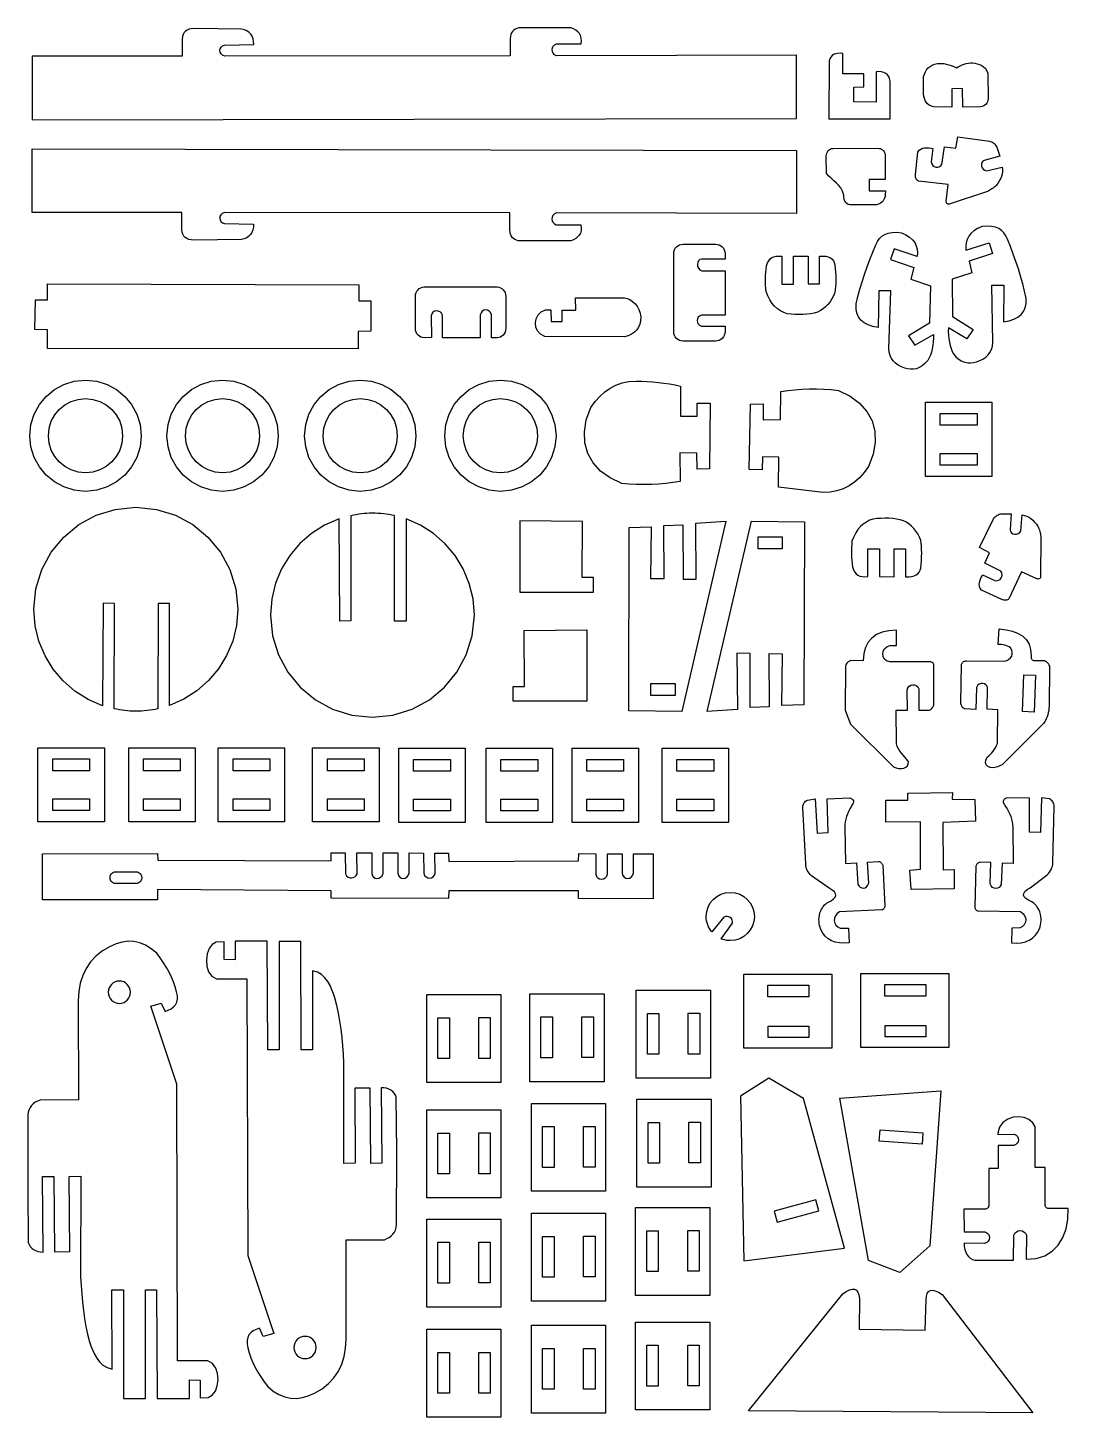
# Model space of a CAD drawing. Extents: x -511 to 437, y -183 to 197.
# Drawn here: x -173.8 to 106.7, y -177.6 to 197 of the extents above; entities that cross this region are included whole.
import ezdxf

# ---------------------------------------------------------------- set-up
doc = ezdxf.new("R2010")
doc.units = 0
doc.header["$MEASUREMENT"] = 0
doc.layers.add('CAMADA_1', color=7, linetype='CONTINUOUS')

msp = doc.modelspace()

# ---------------------------------------------------------------- linework, layer by layer
at = {"layer": 'CAMADA_1', "color": 250}
for points in [[(-172.6, 189.27), (-172.6, 172.17), (33.46, 172.54), (33.46, 189.59), (-31.25, 189.35), (-31.79, 189.66), (-32.17, 190.08), (-32.39, 190.57), (-32.45, 191.09), (-32.37, 191.59), (-32.14, 192.04), (-31.78, 192.38), (-31.29, 192.59), (-24.62, 192.61), (-24.54, 193.44), (-24.6, 194.18), (-24.78, 194.83), (-25.1, 195.4), (-25.52, 195.89), (-26.05, 196.31), (-26.67, 196.66), (-27.38, 196.95), (-41.53, 196.91), (-42.01, 196.79), (-42.45, 196.59), (-42.82, 196.33), (-43.14, 195.99), (-43.4, 195.6), (-43.59, 195.14), (-43.71, 194.62), (-43.76, 194.06), (-43.76, 189.35), (-120.73, 189.3), (-121.31, 189.55), (-121.72, 189.92), (-121.95, 190.37), (-122.02, 190.84), (-121.93, 191.31), (-121.69, 191.74), (-121.29, 192.08), (-120.76, 192.29), (-112.89, 192.41), (-112.95, 193.25), (-113.1, 194.01), (-113.36, 194.67), (-113.72, 195.24), (-114.18, 195.71), (-114.74, 196.09), (-115.4, 196.37), (-116.17, 196.55), (-129.09, 196.73), (-129.74, 196.68), (-130.33, 196.55), (-130.84, 196.33), (-131.28, 196.03), (-131.64, 195.64), (-131.93, 195.15), (-132.13, 194.58), (-132.24, 193.9), (-132.24, 189.29), (-172.6, 189.27)], [(58.66, 182.59), (58.52, 183.26), (58.28, 183.83), (57.93, 184.29), (57.48, 184.65), (56.94, 184.92), (56.32, 185.08), (55.64, 185.15), (54.9, 185.12), (54.9, 176.91), (48.84, 176.95), (48.84, 180.99), (51.61, 181.04), (51.61, 184.51), (45.94, 184.51), (45.88, 190.01), (45.16, 190.07), (44.51, 190.04), (43.94, 189.93), (43.44, 189.73), (43.02, 189.44), (42.68, 189.06), (42.41, 188.59), (42.22, 188.03), (42.17, 172.4), (58.66, 172.4), (58.66, 182.59)], [(71.4, 187.34), (71.97, 187.37), (72.56, 187.36), (73.18, 187.29), (73.82, 187.18), (74.48, 187.01), (75.16, 186.78), (75.85, 186.5), (76.54, 186.16), (77.05, 186.47), (77.57, 186.73), (78.1, 186.97), (78.64, 187.16), (79.2, 187.31), (79.76, 187.41), (80.34, 187.47), (80.92, 187.48), (81.54, 187.41), (82.17, 187.27), (82.77, 187.06), (83.35, 186.77), (83.87, 186.4), (84.34, 185.94), (84.72, 185.38), (85.01, 184.71), (85.1, 177.76), (85.05, 177.34), (84.94, 176.96), (84.76, 176.62), (84.53, 176.33), (84.24, 176.08), (83.9, 175.87), (83.51, 175.72), (83.08, 175.61), (78.24, 175.58), (78.21, 180.57), (75.34, 180.51), (75.31, 175.58), (70.44, 175.61), (69.79, 175.84), (69.24, 176.13), (68.78, 176.49), (68.41, 176.91), (68.13, 177.39), (67.92, 177.91), (67.78, 178.49), (67.71, 179.12), (67.71, 183.8), (67.91, 184.49), (68.18, 185.1), (68.51, 185.64), (68.92, 186.12), (69.42, 186.52), (69.99, 186.86), (70.65, 187.14), (71.4, 187.34)], [(66.1, 163.44), (66.47, 163.92), (66.91, 164.26), (67.43, 164.47), (67.98, 164.57), (68.56, 164.6), (69.13, 164.57), (69.69, 164.51), (70.2, 164.44), (69.77, 160.78), (69.88, 160.28), (70.14, 159.87), (70.51, 159.57), (70.95, 159.39), (71.42, 159.34), (71.88, 159.43), (72.29, 159.67), (72.62, 160.07), (73.34, 164.85), (76.39, 164.51), (76.88, 167.53), (85.42, 166.42), (85.76, 166.31), (86.07, 166.18), (86.35, 166.01), (86.62, 165.82), (86.86, 165.6), (87.08, 165.34), (87.27, 165.05), (87.44, 164.73), (88.23, 162.32), (84.06, 161.21), (83.63, 160.97), (83.36, 160.6), (83.26, 160.16), (83.3, 159.69), (83.48, 159.24), (83.77, 158.84), (84.18, 158.54), (84.68, 158.4), (88.88, 159.39), (88.95, 158.76), (88.95, 158.13), (88.85, 157.5), (88.68, 156.88), (88.42, 156.25), (88.09, 155.62), (87.68, 154.99), (87.2, 154.36), (86.93, 154.12), (86.67, 153.9), (86.41, 153.69), (86.13, 153.5), (85.85, 153.32), (85.56, 153.14), (85.25, 152.98), (84.93, 152.82), (74.63, 149.43), (74.43, 149.43), (74.26, 149.45), (74.11, 149.51), (73.99, 149.6), (73.9, 149.72), (73.83, 149.87), (73.79, 150.04), (73.78, 150.25), (74.29, 154.74), (66.28, 155.64), (66.07, 155.78), (65.89, 155.95), (65.74, 156.15), (65.62, 156.37), (65.53, 156.6), (65.48, 156.85), (65.47, 157.11), (65.48, 157.37), (66.1, 163.44)], [(-172.66, 147.19), (-172.66, 164.29), (33.39, 163.91), (33.39, 146.86), (-31.31, 147.1), (-31.86, 146.79), (-32.23, 146.37), (-32.45, 145.88), (-32.52, 145.37), (-32.43, 144.86), (-32.21, 144.42), (-31.85, 144.07), (-31.36, 143.87), (-24.68, 143.85), (-24.6, 143.01), (-24.66, 142.27), (-24.85, 141.62), (-25.16, 141.06), (-25.58, 140.57), (-26.11, 140.15), (-26.73, 139.8), (-27.44, 139.5), (-41.59, 139.54), (-42.08, 139.67), (-42.51, 139.86), (-42.89, 140.13), (-43.21, 140.46), (-43.46, 140.86), (-43.65, 141.32), (-43.78, 141.83), (-43.82, 142.4), (-43.82, 147.11), (-120.79, 147.16), (-121.38, 146.9), (-121.78, 146.53), (-122.02, 146.09), (-122.09, 145.61), (-122, 145.14), (-121.75, 144.72), (-121.36, 144.38), (-120.82, 144.17), (-112.95, 144.05), (-113.01, 143.2), (-113.17, 142.45), (-113.43, 141.78), (-113.78, 141.22), (-114.24, 140.74), (-114.8, 140.37), (-115.47, 140.09), (-116.23, 139.9), (-129.15, 139.73), (-129.81, 139.78), (-130.4, 139.91), (-130.91, 140.12), (-131.35, 140.43), (-131.71, 140.82), (-131.99, 141.3), (-132.19, 141.88), (-132.31, 142.55), (-132.31, 147.16), (-172.66, 147.19)], [(41.44, 162.42), (41.49, 162.82), (41.59, 163.19), (41.74, 163.53), (41.94, 163.83), (42.19, 164.07), (42.5, 164.26), (42.87, 164.39), (43.32, 164.44), (55.38, 164.48), (55.71, 164.45), (56.03, 164.37), (56.33, 164.24), (56.6, 164.05), (56.84, 163.81), (57.05, 163.5), (57.23, 163.13), (57.36, 162.7), (57.31, 156.08), (52.99, 156.08), (52.99, 153.03), (57.41, 153.03), (57.34, 151.91), (57.3, 151.44), (57.19, 151.01), (57.01, 150.62), (56.75, 150.26), (56.43, 149.95), (56.03, 149.68), (55.56, 149.45), (55.01, 149.27), (48.43, 149.22), (47.87, 149.23), (47.4, 149.34), (47.01, 149.54), (46.7, 149.83), (46.46, 150.22), (46.3, 150.68), (46.21, 151.23), (46.18, 151.85), (45.84, 152.93), (45.35, 153.82), (44.77, 154.56), (44.12, 155.2), (43.44, 155.79), (42.75, 156.37), (42.11, 156.98), (41.53, 157.68), (41.44, 162.42)], [(79.1, 137.02), (85.39, 139.02), (86.29, 136.11), (79.94, 134.08), (80.73, 130.85), (75.41, 129.23), (75.46, 119.13), (81.08, 115.63), (79.37, 113.08), (74.39, 116.04), (74.36, 115.09), (74.4, 114.12), (74.49, 113.17), (74.64, 112.24), (74.84, 111.35), (75.1, 110.51), (75.41, 109.73), (75.78, 109.03), (76.5, 108.2), (77.25, 107.56), (78.02, 107.1), (78.8, 106.8), (79.58, 106.64), (80.37, 106.61), (81.16, 106.69), (81.93, 106.88), (82.85, 107.23), (83.69, 107.66), (84.43, 108.16), (85.06, 108.75), (85.57, 109.44), (85.97, 110.22), (86.23, 111.11), (86.36, 112.12), (86.1, 127.6), (89.32, 127.61), (89.27, 117.69), (90.74, 117.96), (92.02, 118.37), (93.1, 118.92), (93.97, 119.63), (94.64, 120.48), (95.09, 121.49), (95.32, 122.67), (95.32, 124), (94.91, 125.99), (94.42, 127.97), (93.86, 129.97), (93.25, 131.97), (92.58, 133.97), (91.87, 135.97), (91.12, 137.97), (90.35, 139.97), (89.91, 140.88), (89.37, 141.67), (88.72, 142.32), (87.95, 142.83), (87.05, 143.2), (86.01, 143.41), (84.82, 143.46), (83.47, 143.34), (82.27, 142.82), (81.27, 142.21), (80.47, 141.52), (79.86, 140.75), (79.43, 139.92), (79.16, 139.01), (79.06, 138.04), (79.1, 137.02)], [(2.84, 138.62), (11.63, 138.62), (12.14, 138.56), (12.61, 138.42), (13.04, 138.18), (13.42, 137.87), (13.73, 137.5), (13.96, 137.07), (14.11, 136.6), (14.16, 136.09), (14.16, 134.59), (7.88, 134.59), (7.39, 134.46), (7.03, 134.14), (6.8, 133.69), (6.72, 133.16), (6.78, 132.62), (6.99, 132.12), (7.37, 131.71), (7.91, 131.45), (14.16, 131.44), (14.16, 119.49), (7.78, 119.49), (7.28, 119.25), (6.92, 118.9), (6.7, 118.47), (6.63, 118.01), (6.7, 117.55), (6.92, 117.12), (7.28, 116.77), (7.78, 116.53), (14.16, 116.5), (14.16, 115.01), (14.11, 114.5), (13.96, 114.03), (13.73, 113.6), (13.42, 113.22), (13.04, 112.92), (12.61, 112.68), (12.14, 112.53), (11.63, 112.48), (2.84, 112.48), (2.34, 112.53), (1.86, 112.68), (1.43, 112.92), (1.06, 113.22), (0.75, 113.6), (0.52, 114.03), (0.37, 114.5), (0.32, 115.01), (0.32, 136.09), (0.37, 136.6), (0.52, 137.07), (0.75, 137.5), (1.06, 137.87), (1.43, 138.18), (1.86, 138.42), (2.34, 138.56), (2.84, 138.62)], [(65.99, 135.29), (59.74, 137.4), (58.79, 134.51), (65.09, 132.36), (64.24, 129.15), (69.54, 127.43), (69.31, 117.34), (63.62, 113.93), (65.29, 111.36), (70.32, 114.23), (70.33, 113.27), (70.28, 112.31), (70.17, 111.36), (70.01, 110.43), (69.79, 109.54), (69.51, 108.71), (69.19, 107.94), (68.81, 107.24), (68.07, 106.43), (67.31, 105.8), (66.54, 105.35), (65.75, 105.06), (64.96, 104.92), (64.17, 104.91), (63.39, 105), (62.62, 105.2), (61.7, 105.57), (60.88, 106.01), (60.15, 106.53), (59.53, 107.13), (59.02, 107.83), (58.64, 108.62), (58.39, 109.51), (58.29, 110.52), (58.82, 126), (55.6, 126.06), (55.47, 116.14), (54.01, 116.44), (52.74, 116.87), (51.67, 117.44), (50.81, 118.16), (50.16, 119.03), (49.73, 120.05), (49.52, 121.23), (49.53, 122.56), (49.99, 124.54), (50.51, 126.52), (51.1, 128.5), (51.75, 130.49), (52.45, 132.47), (53.2, 134.46), (53.98, 136.45), (54.79, 138.44), (55.25, 139.34), (55.8, 140.12), (56.46, 140.76), (57.24, 141.26), (58.15, 141.61), (59.19, 141.8), (60.38, 141.83), (61.73, 141.69), (62.92, 141.14), (63.91, 140.52), (64.69, 139.81), (65.29, 139.03), (65.71, 138.19), (65.96, 137.28), (66.05, 136.31), (65.99, 135.29)], [(32.61, 135.37), (36.56, 135.41), (36.56, 127.89), (39.66, 127.89), (39.66, 135.41), (40.53, 135.43), (41.3, 135.35), (41.97, 135.18), (42.55, 134.93), (43.01, 134.58), (43.37, 134.15), (43.62, 133.64), (43.75, 133.05), (43.86, 132.09), (43.94, 131.08), (43.99, 130.06), (44.01, 129.04), (44, 128.07), (43.95, 127.15), (43.87, 126.33), (43.74, 125.63), (43.39, 124.71), (42.96, 123.86), (42.46, 123.09), (41.89, 122.39), (41.27, 121.76), (40.59, 121.2), (39.87, 120.71), (39.1, 120.29), (38.18, 120.03), (37.2, 119.85), (36.19, 119.72), (35.14, 119.65), (34.08, 119.63), (33.02, 119.66), (31.95, 119.73), (30.9, 119.84), (29.97, 120.19), (29.09, 120.65), (28.27, 121.2), (27.51, 121.87), (26.83, 122.67), (26.21, 123.59), (25.67, 124.65), (25.21, 125.85), (25.14, 126.7), (25.09, 127.55), (25.07, 128.41), (25.08, 129.27), (25.11, 130.14), (25.17, 131.01), (25.25, 131.89), (25.36, 132.77), (25.65, 133.55), (25.98, 134.17), (26.35, 134.65), (26.79, 134.99), (27.32, 135.22), (27.93, 135.36), (28.66, 135.4), (29.51, 135.38), (29.51, 127.85), (32.61, 127.85), (32.61, 135.37)], [(-84.76, 110.43), (-168.52, 110.51), (-168.52, 115.53), (-171.89, 115.61), (-171.79, 123.65), (-168.53, 123.61), (-168.53, 127.91), (-84.56, 127.62), (-84.61, 123.36), (-81.3, 123.32), (-81.33, 115.14), (-84.77, 115.08), (-84.76, 110.43)], [(-44.95, 124.58), (-44.95, 115.88), (-45, 115.38), (-45.14, 114.91), (-45.35, 114.49), (-45.64, 114.12), (-45.99, 113.81), (-46.39, 113.58), (-46.83, 113.43), (-47.3, 113.38), (-48.8, 113.38), (-48.8, 119.59), (-49.05, 120.19), (-49.42, 120.6), (-49.87, 120.84), (-50.36, 120.91), (-50.84, 120.82), (-51.28, 120.56), (-51.62, 120.14), (-51.83, 119.57), (-51.84, 113.38), (-62.03, 113.38), (-62.03, 119.5), (-62.29, 120.02), (-62.68, 120.39), (-63.16, 120.6), (-63.68, 120.65), (-64.17, 120.54), (-64.6, 120.28), (-64.9, 119.85), (-65.03, 119.27), (-65, 113.43), (-66.95, 113.38), (-67.42, 113.42), (-67.86, 113.57), (-68.26, 113.8), (-68.61, 114.1), (-68.9, 114.48), (-69.12, 114.91), (-69.26, 115.38), (-69.31, 115.88), (-69.31, 124.58), (-69.26, 125.08), (-69.12, 125.55), (-68.9, 125.97), (-68.61, 126.34), (-68.27, 126.65), (-67.87, 126.88), (-67.42, 127.02), (-66.95, 127.08), (-47.3, 127.08), (-46.83, 127.02), (-46.39, 126.88), (-45.99, 126.65), (-45.64, 126.34), (-45.35, 125.97), (-45.14, 125.55), (-45, 125.08), (-44.95, 124.58)], [(-32.78, 120.89), (-32.76, 117.75), (-29.76, 117.77), (-29.76, 120.83), (-26.11, 120.83), (-26.14, 124.17), (-12.98, 124.17), (-12.23, 124), (-11.48, 123.67), (-10.77, 123.2), (-10.12, 122.6), (-9.55, 121.87), (-9.07, 121), (-8.73, 120.02), (-8.53, 118.91), (-8.63, 117.95), (-8.84, 117.06), (-9.18, 116.25), (-9.65, 115.53), (-10.26, 114.91), (-11.02, 114.37), (-11.92, 113.95), (-12.98, 113.63), (-34.46, 113.77), (-35.57, 114.37), (-36.36, 115.24), (-36.82, 116.28), (-36.95, 117.41), (-36.77, 118.53), (-36.25, 119.54), (-35.41, 120.36), (-34.24, 120.89), (-32.78, 120.89)], [(-158.27, 101.99), (-155.25, 101.68), (-152.43, 100.81), (-149.88, 99.43), (-147.66, 97.59), (-145.83, 95.37), (-144.45, 92.83), (-143.57, 90.01), (-143.27, 86.99), (-143.57, 83.96), (-144.45, 81.15), (-145.83, 78.6), (-147.66, 76.38), (-149.88, 74.55), (-152.43, 73.17), (-155.25, 72.29), (-158.27, 71.99), (-161.29, 72.29), (-164.11, 73.17), (-166.66, 74.55), (-168.88, 76.38), (-170.71, 78.6), (-172.09, 81.15), (-172.96, 83.96), (-173.27, 86.99), (-172.96, 90.01), (-172.09, 92.83), (-170.71, 95.37), (-168.88, 97.59), (-166.66, 99.43), (-164.11, 100.81), (-161.29, 101.68), (-158.27, 101.99)], [(-121.32, 101.99), (-118.3, 101.68), (-115.48, 100.81), (-112.93, 99.43), (-110.71, 97.59), (-108.88, 95.37), (-107.5, 92.83), (-106.62, 90.01), (-106.32, 86.99), (-106.62, 83.96), (-107.5, 81.15), (-108.88, 78.6), (-110.71, 76.38), (-112.93, 74.55), (-115.48, 73.17), (-118.3, 72.29), (-121.32, 71.99), (-124.34, 72.29), (-127.16, 73.17), (-129.71, 74.55), (-131.93, 76.38), (-133.76, 78.6), (-135.14, 81.15), (-136.01, 83.96), (-136.32, 86.99), (-136.01, 90.01), (-135.14, 92.83), (-133.76, 95.37), (-131.93, 97.59), (-129.71, 99.43), (-127.16, 100.81), (-124.34, 101.68), (-121.32, 101.99)], [(-84.2, 101.99), (-81.17, 101.68), (-78.36, 100.81), (-75.81, 99.43), (-73.59, 97.59), (-71.76, 95.37), (-70.37, 92.83), (-69.5, 90.01), (-69.2, 86.99), (-69.5, 83.96), (-70.37, 81.15), (-71.76, 78.6), (-73.59, 76.38), (-75.81, 74.55), (-78.36, 73.17), (-81.17, 72.29), (-84.2, 71.99), (-87.22, 72.29), (-90.03, 73.17), (-92.58, 74.55), (-94.8, 76.38), (-96.63, 78.6), (-98.02, 81.15), (-98.89, 83.96), (-99.2, 86.99), (-98.89, 90.01), (-98.02, 92.83), (-96.63, 95.37), (-94.8, 97.59), (-92.58, 99.43), (-90.03, 100.81), (-87.22, 101.68), (-84.2, 101.99)], [(-46.41, 101.99), (-43.39, 101.68), (-40.57, 100.81), (-38.02, 99.43), (-35.8, 97.59), (-33.97, 95.37), (-32.59, 92.83), (-31.71, 90.01), (-31.41, 86.99), (-31.71, 83.96), (-32.59, 81.15), (-33.97, 78.6), (-35.8, 76.38), (-38.02, 74.55), (-40.57, 73.17), (-43.39, 72.29), (-46.41, 71.99), (-49.43, 72.29), (-52.25, 73.17), (-54.8, 74.55), (-57.01, 76.38), (-58.85, 78.6), (-60.23, 81.15), (-61.1, 83.96), (-61.41, 86.99), (-61.1, 90.01), (-60.23, 92.83), (-58.85, 95.37), (-57.01, 97.59), (-54.8, 99.43), (-52.25, 100.81), (-49.43, 101.68), (-46.41, 101.99)], [(6.63, 92.26), (6.66, 95.77), (10.17, 95.75), (9.99, 78.1), (6.61, 77.95), (6.56, 82.32), (1.94, 82.41), (2.03, 74.63), (0.13, 74.33), (-1.79, 74.09), (-3.74, 73.92), (-5.7, 73.82), (-7.68, 73.79), (-9.67, 73.83), (-11.68, 73.94), (-13.69, 74.13), (-16.81, 75.6), (-19.39, 77.47), (-21.4, 79.7), (-22.82, 82.23), (-23.61, 85.03), (-23.76, 88.04), (-23.24, 91.23), (-22.01, 94.56), (-20.88, 96.18), (-19.64, 97.59), (-18.29, 98.81), (-16.82, 99.81), (-15.25, 100.61), (-13.56, 101.2), (-11.76, 101.57), (-9.83, 101.71), (-8.33, 101.67), (-6.83, 101.59), (-5.32, 101.48), (-3.82, 101.34), (-2.32, 101.16), (-0.81, 100.95), (0.69, 100.69), (2.19, 100.38), (2.15, 92.29), (6.63, 92.26)], [(24.22, 81.31), (24.15, 77.8), (20.65, 77.86), (21.03, 95.5), (24.41, 95.61), (24.4, 91.24), (29.13, 91.4), (29.17, 98.88), (31.07, 99.16), (32.98, 99.37), (34.9, 99.52), (36.84, 99.6), (38.79, 99.61), (40.76, 99.55), (42.75, 99.42), (44.75, 99.2), (47.86, 97.69), (50.41, 95.79), (52.4, 93.55), (53.79, 91), (54.55, 88.2), (54.66, 85.18), (54.1, 81.99), (52.84, 78.68), (51.69, 77.08), (50.43, 75.67), (49.06, 74.47), (47.59, 73.48), (46.01, 72.71), (44.31, 72.14), (42.5, 71.79), (40.58, 71.67), (28.57, 73.14), (28.7, 81.22), (24.22, 81.31)], [(-158.27, 96.99), (-156.25, 96.78), (-154.38, 96.2), (-152.68, 95.28), (-151.2, 94.06), (-149.98, 92.58), (-149.05, 90.88), (-148.47, 89), (-148.27, 86.99), (-148.47, 84.97), (-149.05, 83.09), (-149.98, 81.4), (-151.2, 79.92), (-152.68, 78.69), (-154.38, 77.77), (-156.25, 77.19), (-158.27, 76.99), (-160.28, 77.19), (-162.16, 77.77), (-163.86, 78.69), (-165.34, 79.92), (-166.56, 81.4), (-167.48, 83.09), (-168.07, 84.97), (-168.27, 86.99), (-168.07, 89), (-167.48, 90.88), (-166.56, 92.58), (-165.34, 94.06), (-163.86, 95.28), (-162.16, 96.2), (-160.28, 96.78), (-158.27, 96.99)], [(-121.32, 96.99), (-119.3, 96.78), (-117.43, 96.2), (-115.73, 95.28), (-114.25, 94.06), (-113.03, 92.58), (-112.1, 90.88), (-111.52, 89), (-111.32, 86.99), (-111.52, 84.97), (-112.1, 83.09), (-113.03, 81.4), (-114.25, 79.92), (-115.73, 78.69), (-117.43, 77.77), (-119.3, 77.19), (-121.32, 76.99), (-123.33, 77.19), (-125.21, 77.77), (-126.91, 78.69), (-128.39, 79.92), (-129.61, 81.4), (-130.53, 83.09), (-131.12, 84.97), (-131.32, 86.99), (-131.12, 89), (-130.53, 90.88), (-129.61, 92.58), (-128.39, 94.06), (-126.91, 95.28), (-125.21, 96.2), (-123.33, 96.78), (-121.32, 96.99)], [(-84.2, 96.99), (-82.18, 96.78), (-80.3, 96.2), (-78.6, 95.28), (-77.12, 94.06), (-75.9, 92.58), (-74.98, 90.88), (-74.4, 89), (-74.2, 86.99), (-74.4, 84.97), (-74.98, 83.09), (-75.9, 81.4), (-77.12, 79.92), (-78.6, 78.69), (-80.3, 77.77), (-82.18, 77.19), (-84.2, 76.99), (-86.21, 77.19), (-88.09, 77.77), (-89.79, 78.69), (-91.27, 79.92), (-92.49, 81.4), (-93.41, 83.09), (-93.99, 84.97), (-94.2, 86.99), (-93.99, 89), (-93.41, 90.88), (-92.49, 92.58), (-91.27, 94.06), (-89.79, 95.28), (-88.09, 96.2), (-86.21, 96.78), (-84.2, 96.99)], [(-46.41, 96.99), (-44.39, 96.78), (-42.52, 96.2), (-40.82, 95.28), (-39.34, 94.06), (-38.12, 92.58), (-37.19, 90.88), (-36.61, 89), (-36.41, 86.99), (-36.61, 84.97), (-37.19, 83.09), (-38.12, 81.4), (-39.34, 79.92), (-40.82, 78.69), (-42.52, 77.77), (-44.39, 77.19), (-46.41, 76.99), (-48.42, 77.19), (-50.3, 77.77), (-52, 78.69), (-53.48, 79.92), (-54.7, 81.4), (-55.62, 83.09), (-56.21, 84.97), (-56.41, 86.99), (-56.21, 89), (-55.62, 90.88), (-54.7, 92.58), (-53.48, 94.06), (-52, 95.28), (-50.3, 96.2), (-48.42, 96.78), (-46.41, 96.99)], [(68.22, 95.99), (86.12, 95.99), (86.12, 75.99), (68.22, 75.99), (68.22, 95.99)], [(72.19, 92.97), (82.14, 92.97), (82.14, 89.81), (72.19, 89.81), (72.19, 92.97)], [(72.19, 82.23), (82.14, 82.23), (82.14, 79.07), (72.19, 79.07), (72.19, 82.23)], [(-138.74, 13.34), (-139.46, 13.19), (-140.19, 13.07), (-140.93, 12.96), (-141.67, 12.87), (-142.42, 12.8), (-143.18, 12.74), (-143.93, 12.71), (-144.69, 12.7), (-145.45, 12.72), (-146.19, 12.75), (-146.93, 12.81), (-147.66, 12.89), (-148.38, 12.99), (-149.1, 13.1), (-149.81, 13.24), (-150.52, 13.39), (-150.48, 41.76), (-153.49, 41.82), (-153.67, 14.2), (-157.56, 15.89), (-161.11, 18.14), (-164.27, 20.89), (-166.97, 24.08), (-169.18, 27.66), (-170.82, 31.58), (-171.84, 35.78), (-172.19, 40.2), (-171.64, 45.75), (-170.03, 50.91), (-167.5, 55.58), (-164.14, 59.65), (-160.07, 63.01), (-155.4, 65.54), (-150.24, 67.14), (-144.69, 67.7), (-139.15, 67.14), (-133.99, 65.54), (-129.32, 63.01), (-125.25, 59.65), (-121.89, 55.58), (-119.36, 50.91), (-117.75, 45.75), (-117.19, 40.2), (-117.55, 35.8), (-118.57, 31.62), (-120.21, 27.72), (-122.4, 24.15), (-125.09, 20.96), (-128.23, 18.21), (-131.76, 15.95), (-135.62, 14.25), (-135.61, 41.78), (-138.71, 41.78), (-138.74, 13.34)], [(-74.98, 65.46), (-75.7, 65.61), (-76.42, 65.74), (-77.16, 65.85), (-77.9, 65.94), (-78.65, 66.01), (-79.41, 66.06), (-80.17, 66.09), (-80.93, 66.1), (-81.68, 66.09), (-82.42, 66.05), (-83.16, 66), (-83.89, 65.92), (-84.61, 65.82), (-85.33, 65.7), (-86.04, 65.57), (-86.76, 65.42), (-86.71, 37.05), (-89.72, 36.98), (-89.9, 64.6), (-93.79, 62.91), (-97.34, 60.67), (-100.5, 57.92), (-103.21, 54.73), (-105.41, 51.14), (-107.05, 47.22), (-108.07, 43.03), (-108.43, 38.6), (-107.87, 33.06), (-106.27, 27.9), (-103.73, 23.23), (-100.37, 19.16), (-96.3, 15.8), (-91.63, 13.26), (-86.47, 11.66), (-80.93, 11.1), (-75.38, 11.66), (-70.22, 13.26), (-65.55, 15.8), (-61.48, 19.16), (-58.12, 23.23), (-55.59, 27.9), (-53.99, 33.06), (-53.43, 38.6), (-53.78, 43), (-54.8, 47.18), (-56.44, 51.09), (-58.63, 54.66), (-61.32, 57.85), (-64.46, 60.6), (-67.99, 62.85), (-71.85, 64.56), (-71.84, 37.03), (-74.94, 37.03), (-74.98, 65.46)], [(-41.15, 44.77), (-21.33, 44.77), (-21.33, 48.74), (-24.39, 48.74), (-24.27, 63.89), (-41.15, 64.01), (-41.15, 44.77)], [(-11.82, 12.85), (-11.65, 62.22), (-5.72, 62.39), (-5.91, 48.52), (-2.25, 48.48), (-2.33, 62.74), (2.78, 62.92), (2.83, 48.35), (6.41, 48.32), (6.27, 63.45), (14.38, 63.97), (2.51, 12.67), (-11.82, 12.85)], [(35.58, 63.8), (35.41, 14.43), (29.48, 14.25), (29.67, 28.13), (26.01, 28.17), (26.1, 13.9), (20.98, 13.73), (20.93, 28.3), (17.35, 28.33), (17.49, 13.2), (9.38, 12.67), (21.25, 63.97), (35.58, 63.8)], [(55.78, 49), (59.73, 48.96), (59.73, 56.48), (62.83, 56.48), (62.83, 48.96), (63.7, 48.94), (64.47, 49.02), (65.14, 49.19), (65.71, 49.44), (66.18, 49.79), (66.54, 50.22), (66.79, 50.73), (66.92, 51.32), (67.03, 52.28), (67.11, 53.29), (67.16, 54.31), (67.18, 55.32), (67.17, 56.3), (67.12, 57.22), (67.04, 58.04), (66.91, 58.74), (66.56, 59.66), (66.13, 60.5), (65.63, 61.28), (65.06, 61.98), (64.44, 62.61), (63.76, 63.17), (63.04, 63.66), (62.27, 64.08), (61.35, 64.33), (60.37, 64.52), (59.36, 64.65), (58.31, 64.72), (57.25, 64.74), (56.18, 64.71), (55.12, 64.64), (54.06, 64.53), (53.13, 64.18), (52.26, 63.72), (51.44, 63.17), (50.68, 62.5), (50, 61.7), (49.38, 60.78), (48.84, 59.72), (48.38, 58.52), (48.31, 57.67), (48.26, 56.81), (48.24, 55.96), (48.25, 55.09), (48.28, 54.23), (48.34, 53.36), (48.42, 52.48), (48.53, 51.6), (48.82, 50.82), (49.14, 50.2), (49.52, 49.72), (49.96, 49.37), (50.48, 49.14), (51.1, 49.01), (51.83, 48.97), (52.68, 48.99), (52.68, 56.52), (55.78, 56.52), (55.78, 49)], [(83.26, 45.32), (82.91, 45.81), (82.73, 46.34), (82.7, 46.9), (82.77, 47.46), (82.93, 48.01), (83.14, 48.55), (83.37, 49.05), (83.6, 49.52), (86.93, 47.95), (87.45, 47.9), (87.92, 48.02), (88.32, 48.27), (88.63, 48.63), (88.82, 49.06), (88.88, 49.52), (88.79, 49.99), (88.52, 50.43), (84.21, 52.63), (85.49, 55.41), (82.78, 56.83), (86.54, 64.59), (86.75, 64.87), (86.98, 65.12), (87.22, 65.34), (87.49, 65.53), (87.77, 65.69), (88.09, 65.81), (88.42, 65.91), (88.79, 65.97), (91.32, 65.95), (91.05, 61.65), (91.14, 61.16), (91.4, 60.79), (91.79, 60.55), (92.25, 60.44), (92.74, 60.47), (93.21, 60.62), (93.62, 60.91), (93.91, 61.34), (94.3, 65.64), (94.92, 65.51), (95.52, 65.31), (96.08, 65.02), (96.62, 64.66), (97.14, 64.21), (97.63, 63.7), (98.09, 63.11), (98.54, 62.45), (98.68, 62.13), (98.81, 61.81), (98.92, 61.49), (99.02, 61.17), (99.11, 60.85), (99.18, 60.52), (99.24, 60.17), (99.29, 59.81), (99.24, 48.97), (99.18, 48.78), (99.1, 48.62), (99, 48.5), (98.88, 48.42), (98.74, 48.37), (98.58, 48.35), (98.4, 48.37), (98.2, 48.42), (94.1, 50.33), (90.71, 43.01), (90.51, 42.86), (90.29, 42.74), (90.06, 42.66), (89.81, 42.62), (89.56, 42.61), (89.31, 42.64), (89.06, 42.71), (88.81, 42.81), (83.26, 45.32)], [(29.59, 56.45), (23.09, 56.45), (23.09, 59.72), (29.59, 59.72), (29.59, 56.45)], [(-23.14, 15.4), (-42.96, 15.4), (-42.96, 19.37), (-39.9, 19.37), (-40.02, 34.51), (-23.14, 34.64), (-23.14, 15.4)], [(60.28, 12.98), (63.32, 13.02), (63.25, 18.41), (63.47, 19), (63.82, 19.43), (64.26, 19.72), (64.75, 19.84), (65.25, 19.81), (65.72, 19.62), (66.11, 19.26), (66.4, 18.73), (66.43, 12.98), (69.18, 13.01), (69.4, 13.1), (69.62, 13.22), (69.84, 13.39), (70.04, 13.6), (70.21, 13.84), (70.35, 14.13), (70.44, 14.45), (70.47, 14.82), (70.44, 24.98), (70.42, 25.24), (70.37, 25.46), (70.28, 25.64), (70.17, 25.78), (70.02, 25.89), (69.85, 25.96), (69.64, 26), (69.41, 26.01), (58.58, 26.01), (57.71, 26.33), (57.1, 26.84), (56.75, 27.48), (56.66, 28.19), (56.8, 28.91), (57.17, 29.57), (57.77, 30.11), (58.59, 30.47), (60.43, 30.47), (60.43, 34.61), (58.36, 34.43), (56.56, 34.02), (55.01, 33.36), (53.73, 32.45), (52.73, 31.3), (52.01, 29.9), (51.57, 28.25), (51.43, 26.34), (48.12, 26.37), (47.84, 26.27), (47.59, 26.16), (47.37, 26.03), (47.17, 25.86), (47, 25.66), (46.86, 25.42), (46.74, 25.12), (46.65, 24.77), (46.57, 13), (48.03, 9.25), (59.58, -2.31), (60.3, -2.57), (61.03, -2.7), (61.73, -2.71), (62.37, -2.59), (62.91, -2.36), (63.32, -1.99), (63.56, -1.5), (63.6, -0.89), (63.17, -0.3), (62.71, 0.27), (62.23, 0.84), (61.76, 1.41), (61.32, 1.99), (60.92, 2.6), (60.59, 3.24), (60.35, 3.92), (60.28, 12.98)], [(91.16, 29.78), (90.75, 30.03), (90.35, 30.24), (89.95, 30.42), (89.55, 30.55), (89.13, 30.65), (88.7, 30.7), (88.26, 30.71), (87.79, 30.68), (88.07, 34.91), (89.99, 34.68), (91.7, 34.28), (93.19, 33.7), (94.43, 32.92), (95.42, 31.94), (96.13, 30.75), (96.55, 29.33), (96.66, 27.68), (96.67, 27.45), (96.69, 27.24), (96.73, 27.04), (96.79, 26.87), (96.88, 26.71), (96.99, 26.58), (97.14, 26.46), (97.32, 26.38), (100.17, 26.37), (100.46, 26.26), (100.72, 26.11), (100.95, 25.92), (101.16, 25.7), (101.34, 25.45), (101.48, 25.17), (101.6, 24.86), (101.68, 24.52), (101.54, 14.08), (101.49, 13.49), (101.42, 12.91), (101.32, 12.34), (101.18, 11.78), (100.99, 11.2), (100.75, 10.63), (100.43, 10.03), (100.03, 9.42), (88.86, -1.73), (87.64, -2.27), (86.57, -2.5), (85.67, -2.47), (84.99, -2.22), (84.53, -1.77), (84.34, -1.18), (84.43, -0.48), (84.83, 0.3), (85.25, 0.65), (85.66, 1.06), (86.07, 1.51), (86.46, 1.99), (86.81, 2.48), (87.13, 2.99), (87.38, 3.5), (87.58, 4), (87.67, 13.08), (84.8, 13.27), (84.93, 19.05), (84.8, 19.49), (84.51, 19.84), (84.12, 20.08), (83.66, 20.19), (83.17, 20.16), (82.7, 19.97), (82.27, 19.62), (81.93, 19.08), (81.81, 13.18), (78.73, 13.39), (78.48, 13.51), (78.27, 13.66), (78.1, 13.84), (77.97, 14.05), (77.87, 14.28), (77.8, 14.53), (77.75, 14.79), (77.73, 15.07), (77.93, 25.31), (78.02, 25.57), (78.15, 25.79), (78.3, 25.95), (78.47, 26.08), (78.67, 26.17), (78.87, 26.24), (79.07, 26.28), (79.28, 26.31), (89.39, 26.18), (90.12, 26.42), (90.71, 26.74), (91.16, 27.13), (91.46, 27.58), (91.61, 28.08), (91.61, 28.62), (91.46, 29.19), (91.16, 29.78)], [(97.53, 12.48), (94.37, 12.61), (94.69, 22.52), (97.86, 22.45), (97.53, 12.48)], [(-5.83, 20.2), (0.67, 20.2), (0.67, 16.93), (-5.83, 16.93), (-5.83, 20.2)], [(-171.08, 2.86), (-153.18, 2.86), (-153.18, -17.14), (-171.08, -17.14), (-171.08, 2.86)], [(-146.62, 2.86), (-128.72, 2.86), (-128.72, -17.14), (-146.62, -17.14), (-146.62, 2.86)], [(-122.47, 2.86), (-104.57, 2.86), (-104.57, -17.14), (-122.47, -17.14), (-122.47, 2.86)], [(-97.03, 2.86), (-79.13, 2.86), (-79.13, -17.14), (-97.03, -17.14), (-97.03, 2.86)], [(-73.83, 2.74), (-55.93, 2.74), (-55.93, -17.26), (-73.83, -17.26), (-73.83, 2.74)], [(-50.25, 2.74), (-32.35, 2.74), (-32.35, -17.26), (-50.25, -17.26), (-50.25, 2.74)], [(-27.1, 2.74), (-9.2, 2.74), (-9.2, -17.26), (-27.1, -17.26), (-27.1, 2.74)], [(-2.83, 2.74), (15.08, 2.74), (15.08, -17.26), (-2.83, -17.26), (-2.83, 2.74)], [(-167.11, -0.15), (-157.16, -0.15), (-157.16, -3.31), (-167.11, -3.31), (-167.11, -0.15)], [(-142.65, -0.15), (-132.7, -0.15), (-132.7, -3.31), (-142.65, -3.31), (-142.65, -0.15)], [(-118.49, -0.15), (-108.54, -0.15), (-108.54, -3.31), (-118.49, -3.31), (-118.49, -0.15)], [(-93.05, -0.15), (-83.1, -0.15), (-83.1, -3.31), (-93.05, -3.31), (-93.05, -0.15)], [(-69.85, -0.27), (-59.9, -0.27), (-59.9, -3.43), (-69.85, -3.43), (-69.85, -0.27)], [(-46.27, -0.27), (-36.32, -0.27), (-36.32, -3.43), (-46.27, -3.43), (-46.27, -0.27)], [(-23.13, -0.27), (-13.18, -0.27), (-13.18, -3.43), (-23.13, -3.43), (-23.13, -0.27)], [(1.15, -0.27), (11.1, -0.27), (11.1, -3.43), (1.15, -3.43), (1.15, -0.27)], [(-167.11, -10.9), (-157.16, -10.9), (-157.16, -14.05), (-167.11, -14.05), (-167.11, -10.9)], [(-142.65, -10.9), (-132.7, -10.9), (-132.7, -14.05), (-142.65, -14.05), (-142.65, -10.9)], [(-118.49, -10.9), (-108.54, -10.9), (-108.54, -14.05), (-118.49, -14.05), (-118.49, -10.9)], [(-93.05, -10.9), (-83.1, -10.9), (-83.1, -14.05), (-93.05, -14.05), (-93.05, -10.9)], [(-69.85, -11.02), (-59.9, -11.02), (-59.9, -14.17), (-69.85, -14.17), (-69.85, -11.02)], [(-46.27, -11.02), (-36.32, -11.02), (-36.32, -14.17), (-46.27, -14.17), (-46.27, -11.02)], [(-23.13, -11.02), (-13.18, -11.02), (-13.18, -14.17), (-23.13, -14.17), (-23.13, -11.02)], [(1.15, -11.02), (11.1, -11.02), (11.1, -14.17), (1.15, -14.17), (1.15, -11.02)], [(56.69, -28.79), (57.26, -39.81), (57.21, -40.01), (57.15, -40.19), (57.08, -40.35), (56.98, -40.49), (56.87, -40.61), (56.74, -40.71), (56.58, -40.79), (56.41, -40.86), (44.98, -41.35), (44.35, -41.84), (43.92, -42.44), (43.67, -43.08), (43.62, -43.74), (43.75, -44.38), (44.06, -44.96), (44.55, -45.43), (45.2, -45.76), (47.44, -45.73), (47.59, -49.73), (46.24, -49.82), (44.99, -49.75), (43.86, -49.52), (42.84, -49.14), (41.94, -48.61), (41.17, -47.93), (40.52, -47.11), (40, -46.15), (39.81, -45.61), (39.66, -45.07), (39.56, -44.54), (39.5, -44), (39.49, -43.44), (39.53, -42.87), (39.62, -42.26), (39.76, -41.61), (39.96, -41.12), (40.17, -40.68), (40.41, -40.28), (40.66, -39.93), (40.93, -39.61), (41.22, -39.32), (41.53, -39.06), (41.85, -38.82), (42.76, -38.36), (43.42, -37.9), (43.85, -37.43), (44.03, -36.95), (43.96, -36.47), (43.63, -35.98), (43.04, -35.49), (42.19, -34.99), (37.51, -31.65), (37.15, -31.3), (36.83, -30.93), (36.56, -30.55), (36.34, -30.16), (36.16, -29.75), (36.03, -29.33), (35.94, -28.9), (35.9, -28.45), (35.11, -13.2), (35.15, -12.89), (35.22, -12.59), (35.33, -12.3), (35.47, -12.02), (35.64, -11.77), (35.84, -11.55), (36.08, -11.37), (36.35, -11.23), (38.48, -10.88), (38.96, -20.2), (41.98, -20), (41.73, -10.87), (47.78, -10.61), (48.32, -10.86), (48.65, -11.14), (48.8, -11.43), (48.81, -11.73), (48.72, -12.03), (48.57, -12.33), (48.39, -12.62), (48.23, -12.89), (47.81, -13.59), (47.45, -14.29), (47.15, -14.99), (46.91, -15.7), (46.72, -16.41), (46.58, -17.11), (46.49, -17.82), (46.45, -18.52), (46.64, -28.31), (49.57, -28.13), (49.96, -33.89), (50.22, -34.36), (50.58, -34.71), (51.01, -34.91), (51.46, -34.97), (51.92, -34.87), (52.33, -34.62), (52.68, -34.2), (52.91, -33.61), (52.57, -27.94), (55.56, -27.75), (55.78, -27.83), (55.96, -27.91), (56.11, -28), (56.24, -28.11), (56.36, -28.25), (56.47, -28.4), (56.58, -28.58), (56.69, -28.79)], [(63.42, -11.3), (63.45, -9.38), (75.48, -9.21), (75.42, -11), (81.52, -11.06), (81.72, -16.94), (72.9, -17.24), (72.95, -30.01), (75.92, -29.98), (75.96, -35.19), (64.31, -35.33), (63.96, -30.15), (66.83, -29.87), (66.87, -17.08), (57.54, -17.15), (57.55, -11.28), (63.42, -11.3)], [(81.76, -29.06), (81.49, -40.08), (81.54, -40.28), (81.61, -40.46), (81.69, -40.62), (81.79, -40.76), (81.9, -40.87), (82.04, -40.97), (82.19, -41.05), (82.37, -41.12), (93.81, -41.29), (94.45, -41.77), (94.9, -42.35), (95.16, -42.98), (95.24, -43.64), (95.12, -44.29), (94.83, -44.87), (94.36, -45.36), (93.71, -45.71), (91.47, -45.73), (91.43, -49.74), (92.78, -49.79), (94.03, -49.69), (95.15, -49.43), (96.16, -49.02), (97.05, -48.46), (97.8, -47.76), (98.43, -46.92), (98.92, -45.95), (99.1, -45.4), (99.23, -44.86), (99.32, -44.33), (99.36, -43.78), (99.35, -43.23), (99.3, -42.65), (99.19, -42.05), (99.04, -41.4), (98.82, -40.92), (98.6, -40.49), (98.35, -40.1), (98.09, -39.75), (97.81, -39.43), (97.51, -39.15), (97.2, -38.9), (96.87, -38.68), (95.95, -38.24), (95.27, -37.8), (94.83, -37.34), (94.64, -36.86), (94.7, -36.38), (95.01, -35.88), (95.59, -35.37), (96.43, -34.85), (101.01, -31.39), (101.36, -31.03), (101.67, -30.65), (101.93, -30.26), (102.14, -29.86), (102.31, -29.45), (102.43, -29.03), (102.5, -28.59), (102.53, -28.14), (102.9, -12.88), (102.86, -12.57), (102.77, -12.27), (102.66, -11.98), (102.51, -11.71), (102.33, -11.47), (102.12, -11.25), (101.88, -11.07), (101.61, -10.94), (99.46, -10.65), (99.24, -19.98), (96.22, -19.86), (96.22, -10.73), (90.16, -10.63), (89.63, -10.91), (89.31, -11.19), (89.17, -11.49), (89.17, -11.78), (89.26, -12.08), (89.42, -12.38), (89.61, -12.66), (89.78, -12.93), (90.22, -13.61), (90.6, -14.31), (90.91, -15), (91.18, -15.7), (91.39, -16.4), (91.54, -17.11), (91.65, -17.81), (91.72, -18.51), (91.8, -28.3), (88.85, -28.2), (88.62, -33.97), (88.38, -34.45), (88.03, -34.8), (87.61, -35.02), (87.15, -35.09), (86.7, -35.01), (86.28, -34.77), (85.92, -34.36), (85.67, -33.78), (85.85, -28.09), (82.86, -27.99), (82.65, -28.07), (82.47, -28.15), (82.32, -28.25), (82.19, -28.37), (82.07, -28.5), (81.97, -28.66), (81.87, -28.85), (81.76, -29.06)], [(-169.86, -38.1), (-169.86, -25.74), (-138.86, -25.64), (-138.79, -27.42), (-92.04, -27.59), (-92.04, -25.42), (-88.26, -25.43), (-88.19, -31.15), (-87.89, -31.65), (-87.48, -32), (-87.03, -32.19), (-86.54, -32.23), (-86.06, -32.14), (-85.63, -31.91), (-85.27, -31.56), (-85.03, -31.09), (-85.1, -25.45), (-81.11, -25.46), (-81.11, -30.97), (-80.94, -31.56), (-80.62, -32), (-80.18, -32.27), (-79.69, -32.37), (-79.17, -32.29), (-78.69, -32.05), (-78.29, -31.62), (-78.02, -31.01), (-78.01, -25.47), (-74.02, -25.49), (-74.03, -30.92), (-73.84, -31.58), (-73.5, -32.04), (-73.06, -32.3), (-72.57, -32.38), (-72.07, -32.28), (-71.61, -32), (-71.24, -31.55), (-71.01, -30.94), (-71, -25.5), (-67.15, -25.51), (-67.08, -30.95), (-66.83, -31.55), (-66.45, -31.97), (-65.99, -32.21), (-65.49, -32.28), (-64.99, -32.18), (-64.54, -31.92), (-64.19, -31.49), (-63.97, -30.9), (-64.05, -25.52), (-60.41, -25.54), (-60.33, -27.79), (-25.31, -27.63), (-25.23, -25.65), (-20.67, -25.69), (-20.71, -31.25), (-20.5, -31.81), (-20.13, -32.22), (-19.67, -32.47), (-19.14, -32.55), (-18.62, -32.46), (-18.14, -32.19), (-17.75, -31.74), (-17.5, -31.11), (-17.5, -25.71), (-13.56, -25.74), (-13.56, -30.93), (-13.36, -31.55), (-13.02, -32), (-12.59, -32.29), (-12.1, -32.39), (-11.6, -32.32), (-11.14, -32.05), (-10.75, -31.59), (-10.49, -30.92), (-10.52, -25.77), (-5.25, -25.74), (-5.26, -37.87), (-25.39, -37.75), (-25.31, -35.73), (-60.35, -35.66), (-60.38, -37.81), (-92.05, -37.65), (-92.04, -35.68), (-138.87, -35.33), (-138.83, -38.1), (-169.86, -38.1)], [(-151.64, -32.23), (-151.64, -32.07), (-151.61, -31.76), (-151.52, -31.48), (-151.38, -31.22), (-151.2, -31), (-150.97, -30.81), (-150.72, -30.67), (-150.43, -30.58), (-150.13, -30.55), (-144.63, -30.55), (-144.32, -30.58), (-144.04, -30.67), (-143.78, -30.81), (-143.56, -31), (-143.38, -31.22), (-143.24, -31.48), (-143.15, -31.76), (-143.12, -32.07), (-143.12, -32.23), (-143.15, -32.54), (-143.24, -32.82), (-143.38, -33.08), (-143.56, -33.3), (-143.78, -33.49), (-144.04, -33.63), (-144.32, -33.71), (-144.63, -33.75), (-150.13, -33.75), (-150.43, -33.71), (-150.72, -33.63), (-150.97, -33.49), (-151.2, -33.3), (-151.38, -33.08), (-151.52, -32.82), (-151.61, -32.54), (-151.64, -32.23)], [(15.58, -36.12), (16.89, -36.25), (18.11, -36.63), (19.21, -37.23), (20.17, -38.02), (20.97, -38.98), (21.56, -40.09), (21.94, -41.31), (22.08, -42.62), (21.94, -43.93), (21.56, -45.15), (20.97, -46.25), (20.17, -47.21), (19.21, -48.01), (18.11, -48.61), (16.89, -48.99), (15.58, -49.12), (15.26, -49.11), (14.95, -49.09), (14.64, -49.05), (14.33, -49), (14.02, -48.94), (13.73, -48.86), (13.44, -48.78), (13.16, -48.67), (16.13, -44.46), (16.19, -44), (16.1, -43.57), (15.89, -43.19), (15.58, -42.9), (15.2, -42.69), (14.76, -42.59), (14.3, -42.61), (13.84, -42.78), (10.58, -46.78), (10.24, -46.34), (9.95, -45.87), (9.69, -45.38), (9.48, -44.87), (9.3, -44.33), (9.18, -43.78), (9.1, -43.2), (9.08, -42.62), (9.21, -41.31), (9.59, -40.09), (10.19, -38.98), (10.98, -38.02), (11.94, -37.23), (13.05, -36.63), (14.27, -36.25), (15.58, -36.12)], [(-159.53, -112.61), (-159.59, -139.73), (-159.46, -142.07), (-159.29, -144.37), (-159.09, -146.63), (-158.83, -148.86), (-158.51, -151.03), (-158.14, -153.16), (-157.69, -155.24), (-157.18, -157.27), (-156.8, -158.33), (-156.37, -159.47), (-155.86, -160.61), (-155.24, -161.71), (-154.49, -162.71), (-153.57, -163.56), (-152.45, -164.21), (-151.12, -164.61), (-151.18, -143.3), (-148.06, -143.28), (-148.02, -172.51), (-142.11, -172.51), (-142.12, -143.29), (-139.11, -143.3), (-138.94, -172.54), (-130.26, -172.54), (-130.26, -167.56), (-127.32, -167.59), (-127.33, -172.36), (-125.17, -172.32), (-124.08, -171.69), (-123.26, -170.58), (-122.73, -169.12), (-122.52, -167.49), (-122.65, -165.85), (-123.14, -164.34), (-124.01, -163.13), (-125.28, -162.38), (-133.43, -162.42), (-133.66, -87.84), (-140.68, -66.78), (-137.82, -65.98), (-136.81, -68.22), (-135.94, -67.89), (-135.16, -67.49), (-134.52, -67.01), (-134.01, -66.43), (-133.66, -65.75), (-133.48, -64.95), (-133.49, -64.01), (-133.72, -62.93), (-134.08, -61.59), (-134.53, -60.27), (-135.08, -58.96), (-135.72, -57.66), (-136.44, -56.37), (-137.23, -55.08), (-138.1, -53.8), (-139.04, -52.52), (-140.56, -51.3), (-142.09, -50.37), (-143.64, -49.73), (-145.21, -49.37), (-146.79, -49.3), (-148.39, -49.5), (-150.01, -49.98), (-151.64, -50.73), (-153.7, -51.92), (-155.46, -53.3), (-156.92, -54.87), (-158.11, -56.62), (-159.02, -58.54), (-159.66, -60.63), (-160.06, -62.88), (-160.21, -65.29), (-160.16, -92.02), (-170.52, -92.09), (-171.19, -92.38), (-171.81, -92.71), (-172.35, -93.1), (-172.81, -93.56), (-173.19, -94.08), (-173.49, -94.67), (-173.69, -95.34), (-173.79, -96.08), (-173.83, -115.96), (-173.71, -130.48), (-173.49, -131.08), (-173.17, -131.6), (-172.76, -132.05), (-172.27, -132.42), (-171.71, -132.7), (-171.08, -132.91), (-170.4, -133.03), (-169.67, -133.07), (-169.85, -112.69), (-166.84, -112.67), (-166.66, -132.98), (-162.52, -132.97), (-162.64, -112.68), (-159.53, -112.61)], [(-88.66, -109.23), (-88.61, -82.11), (-88.74, -79.77), (-88.9, -77.47), (-89.11, -75.21), (-89.37, -72.98), (-89.68, -70.8), (-90.06, -68.67), (-90.5, -66.59), (-91.02, -64.57), (-91.39, -63.5), (-91.82, -62.37), (-92.33, -61.23), (-92.95, -60.13), (-93.71, -59.13), (-94.63, -58.28), (-95.74, -57.63), (-97.07, -57.23), (-97.02, -78.53), (-100.13, -78.56), (-100.18, -49.33), (-106.08, -49.33), (-106.08, -78.55), (-109.09, -78.53), (-109.26, -49.29), (-117.93, -49.3), (-117.94, -54.27), (-120.87, -54.24), (-120.87, -49.48), (-123.02, -49.52), (-124.12, -50.15), (-124.94, -51.26), (-125.46, -52.71), (-125.67, -54.34), (-125.55, -55.99), (-125.06, -57.5), (-124.19, -58.71), (-122.92, -59.46), (-114.76, -59.41), (-114.54, -134), (-107.52, -155.06), (-110.37, -155.86), (-111.38, -153.62), (-112.26, -153.95), (-113.03, -154.34), (-113.68, -154.83), (-114.19, -155.4), (-114.54, -156.09), (-114.72, -156.89), (-114.7, -157.83), (-114.48, -158.9), (-114.12, -160.25), (-113.66, -161.57), (-113.11, -162.88), (-112.48, -164.18), (-111.76, -165.47), (-110.96, -166.75), (-110.09, -168.04), (-109.15, -169.32), (-107.64, -170.54), (-106.1, -171.47), (-104.55, -172.11), (-102.99, -172.46), (-101.4, -172.54), (-99.8, -172.33), (-98.19, -171.85), (-96.56, -171.11), (-94.49, -169.92), (-92.74, -168.53), (-91.27, -166.97), (-90.09, -165.22), (-89.18, -163.29), (-88.53, -161.2), (-88.14, -158.95), (-87.99, -156.55), (-88.03, -129.82), (-77.68, -129.75), (-77, -129.46), (-76.39, -129.13), (-75.85, -128.73), (-75.38, -128.28), (-75, -127.76), (-74.71, -127.17), (-74.51, -126.5), (-74.41, -125.76), (-74.37, -105.88), (-74.48, -91.36), (-74.71, -90.76), (-75.03, -90.24), (-75.44, -89.79), (-75.93, -89.42), (-76.49, -89.13), (-77.11, -88.93), (-77.8, -88.81), (-78.53, -88.77), (-78.35, -109.14), (-81.35, -109.17), (-81.54, -88.86), (-85.68, -88.87), (-85.55, -109.16), (-88.66, -109.23)], [(19.26, -78.14), (19.26, -58.14), (42.96, -58.14), (42.96, -78.14), (19.26, -78.14)], [(50.81, -77.97), (50.81, -57.97), (74.51, -57.97), (74.51, -77.97), (50.81, -77.97)], [(-149.13, -66.03), (-148.53, -65.97), (-147.96, -65.8), (-147.45, -65.52), (-147.01, -65.15), (-146.64, -64.71), (-146.37, -64.2), (-146.19, -63.64), (-146.13, -63.03), (-146.19, -62.43), (-146.37, -61.86), (-146.64, -61.36), (-147.01, -60.91), (-147.45, -60.54), (-147.96, -60.27), (-148.53, -60.09), (-149.13, -60.03), (-149.73, -60.09), (-150.3, -60.27), (-150.81, -60.54), (-151.25, -60.91), (-151.62, -61.36), (-151.89, -61.86), (-152.07, -62.43), (-152.13, -63.03), (-152.07, -63.64), (-151.89, -64.2), (-151.62, -64.71), (-151.25, -65.15), (-150.81, -65.52), (-150.3, -65.8), (-149.73, -65.97), (-149.13, -66.03)], [(-46.26, -87.35), (-66.26, -87.35), (-66.26, -63.64), (-46.26, -63.64), (-46.26, -87.35)], [(-18.46, -87.16), (-38.46, -87.16), (-38.46, -63.45), (-18.46, -63.45), (-18.46, -87.16)], [(10.23, -86.2), (-9.77, -86.2), (-9.77, -62.5), (10.23, -62.5), (10.23, -86.2)], [(36.71, -64.24), (25.71, -64.24), (25.71, -61.14), (36.71, -61.14), (36.71, -64.24)], [(68.26, -64.07), (57.26, -64.07), (57.26, -60.97), (68.26, -60.97), (68.26, -64.07)], [(-60.16, -69.9), (-60.16, -80.9), (-63.26, -80.9), (-63.26, -69.9), (-60.16, -69.9)], [(-49.13, -69.86), (-49.13, -80.86), (-52.23, -80.86), (-52.23, -69.86), (-49.13, -69.86)], [(-32.36, -69.71), (-32.36, -80.71), (-35.46, -80.71), (-35.46, -69.71), (-32.36, -69.71)], [(-21.33, -69.67), (-21.33, -80.67), (-24.43, -80.67), (-24.43, -69.67), (-21.33, -69.67)], [(-3.68, -68.75), (-3.68, -79.75), (-6.78, -79.75), (-6.78, -68.75), (-3.68, -68.75)], [(7.36, -68.71), (7.36, -79.71), (4.26, -79.71), (4.26, -68.71), (7.36, -68.71)], [(36.75, -75.28), (25.75, -75.28), (25.75, -72.18), (36.75, -72.18), (36.75, -75.28)], [(68.3, -75.1), (57.3, -75.1), (57.3, -72), (68.3, -72), (68.3, -75.1)], [(46.37, -132.06), (35.31, -91.65), (25.97, -86.19), (18.31, -91.01), (19.25, -135.47), (46.37, -132.06)], [(72.35, -89.64), (69.41, -131.43), (61.31, -138.61), (52.86, -135.38), (45.09, -91.59), (72.35, -89.64)], [(-18.03, -116.69), (-38.03, -116.69), (-38.03, -92.99), (-18.03, -92.99), (-18.03, -116.69)], [(10.4, -115.56), (-9.6, -115.56), (-9.6, -91.86), (10.4, -91.86), (10.4, -115.56)], [(-46.26, -118.46), (-66.26, -118.46), (-66.26, -94.76), (-46.26, -94.76), (-46.26, -118.46)], [(91.97, -135.26), (92.02, -128.54), (92.31, -128), (92.72, -127.62), (93.21, -127.39), (93.74, -127.31), (94.27, -127.38), (94.75, -127.6), (95.14, -127.98), (95.4, -128.49), (95.36, -135.01), (98.02, -134.82), (100.35, -134.08), (102.34, -132.84), (103.97, -131.18), (105.23, -129.14), (106.11, -126.79), (106.6, -124.18), (106.68, -121.38), (101.44, -121.38), (101.23, -121.34), (101.03, -121.29), (100.87, -121.2), (100.73, -121.09), (100.61, -120.94), (100.53, -120.77), (100.47, -120.57), (100.45, -120.33), (100.45, -110.32), (97.79, -110.32), (97.79, -99.34), (97.14, -98.22), (96.1, -97.37), (94.79, -96.83), (93.32, -96.6), (91.81, -96.73), (90.36, -97.22), (89.1, -98.11), (88.14, -99.42), (87.98, -99.92), (87.85, -100.39), (87.8, -100.63), (87.77, -100.87), (87.74, -101.11), (87.72, -101.37), (92.1, -101.34), (92.64, -101.6), (93.01, -101.97), (93.22, -102.41), (93.28, -102.88), (93.19, -103.34), (92.95, -103.76), (92.56, -104.1), (92.02, -104.33), (87.81, -104.33), (87.81, -110.56), (85.31, -110.56), (85.31, -120.26), (85.29, -120.53), (85.23, -120.77), (85.15, -120.98), (85.03, -121.16), (84.87, -121.31), (84.69, -121.43), (84.47, -121.5), (84.22, -121.54), (78.58, -121.54), (78.66, -127.62), (84.16, -127.63), (84.76, -127.86), (85.17, -128.23), (85.41, -128.68), (85.47, -129.17), (85.37, -129.67), (85.11, -130.12), (84.7, -130.5), (84.14, -130.76), (78.64, -130.71), (78.67, -131.56), (78.8, -132.36), (79.04, -133.09), (79.37, -133.74), (79.79, -134.3), (80.29, -134.75), (80.86, -135.08), (81.49, -135.28), (91.97, -135.26)], [(-60.16, -101.02), (-60.16, -112.02), (-63.26, -112.02), (-63.26, -101.02), (-60.16, -101.02)], [(-49.13, -100.97), (-49.13, -111.97), (-52.23, -111.97), (-52.23, -100.97), (-49.13, -100.97)], [(-31.93, -99.25), (-31.93, -110.25), (-35.03, -110.25), (-35.03, -99.25), (-31.93, -99.25)], [(-20.89, -99.2), (-20.89, -110.2), (-23.99, -110.2), (-23.99, -99.2), (-20.89, -99.2)], [(-3.5, -98.11), (-3.5, -109.11), (-6.6, -109.11), (-6.6, -98.11), (-3.5, -98.11)], [(7.53, -98.07), (7.53, -109.07), (4.43, -109.07), (4.43, -98.07), (7.53, -98.07)], [(55.74, -103.19), (55.96, -100.11), (67.53, -100.92), (67.31, -104), (55.74, -103.19)], [(27.43, -122.02), (28.25, -125), (39.43, -121.94), (38.62, -118.96), (27.43, -122.02)], [(-18.03, -146.29), (-38.03, -146.29), (-38.03, -122.59), (-18.03, -122.59), (-18.03, -146.29)], [(10.05, -144.76), (-9.95, -144.76), (-9.95, -121.06), (10.05, -121.06), (10.05, -144.76)], [(-46.26, -147.9), (-66.26, -147.9), (-66.26, -124.2), (-46.26, -124.2), (-46.26, -147.9)], [(-3.85, -127.32), (-3.85, -138.32), (-6.95, -138.32), (-6.95, -127.32), (-3.85, -127.32)], [(7.19, -127.27), (7.19, -138.27), (4.09, -138.27), (4.09, -127.27), (7.19, -127.27)], [(-60.16, -130.45), (-60.16, -141.45), (-63.26, -141.45), (-63.26, -130.45), (-60.16, -130.45)], [(-49.13, -130.41), (-49.13, -141.41), (-52.23, -141.41), (-52.23, -130.41), (-49.13, -130.41)], [(-31.93, -128.84), (-31.93, -139.84), (-35.03, -139.84), (-35.03, -128.84), (-31.93, -128.84)], [(-20.89, -128.8), (-20.89, -139.8), (-23.99, -139.8), (-23.99, -128.8), (-20.89, -128.8)], [(72.7, -144.54), (97.11, -176.4), (20.5, -175.9), (45.9, -144.38), (46.85, -143.7), (47.7, -143.25), (48.44, -143.05), (49.07, -143.09), (49.59, -143.36), (49.99, -143.87), (50.25, -144.6), (50.39, -145.56), (50.33, -153.82), (68.11, -154.17), (68.39, -145.91), (68.48, -144.96), (68.7, -144.24), (69.04, -143.72), (69.51, -143.43), (70.11, -143.37), (70.84, -143.53), (71.7, -143.91), (72.7, -144.54)], [(-18.03, -176.53), (-38.03, -176.53), (-38.03, -152.82), (-18.03, -152.82), (-18.03, -176.53)], [(10.05, -175.64), (-9.95, -175.64), (-9.95, -151.94), (10.05, -151.94), (10.05, -175.64)], [(-99.07, -155.81), (-99.67, -155.87), (-100.23, -156.04), (-100.74, -156.32), (-101.19, -156.68), (-101.55, -157.13), (-101.83, -157.64), (-102, -158.2), (-102.07, -158.81), (-102, -159.41), (-101.83, -159.97), (-101.55, -160.48), (-101.19, -160.93), (-100.74, -161.29), (-100.23, -161.57), (-99.67, -161.74), (-99.07, -161.81), (-98.46, -161.74), (-97.9, -161.57), (-97.39, -161.29), (-96.94, -160.93), (-96.58, -160.48), (-96.3, -159.97), (-96.13, -159.41), (-96.07, -158.81), (-96.13, -158.2), (-96.3, -157.64), (-96.58, -157.13), (-96.94, -156.68), (-97.39, -156.32), (-97.9, -156.04), (-98.46, -155.87), (-99.07, -155.81)], [(-46.26, -177.6), (-66.26, -177.6), (-66.26, -153.9), (-46.26, -153.9), (-46.26, -177.6)], [(-60.16, -160.15), (-60.16, -171.15), (-63.26, -171.15), (-63.26, -160.15), (-60.16, -160.15)], [(-49.13, -160.11), (-49.13, -171.11), (-52.23, -171.11), (-52.23, -160.11), (-49.13, -160.11)], [(-31.93, -159.08), (-31.93, -170.08), (-35.03, -170.08), (-35.03, -159.08), (-31.93, -159.08)], [(-20.89, -159.04), (-20.89, -170.04), (-23.99, -170.04), (-23.99, -159.04), (-20.89, -159.04)], [(-3.85, -158.19), (-3.85, -169.19), (-6.95, -169.19), (-6.95, -158.19), (-3.85, -158.19)], [(7.19, -158.15), (7.19, -169.15), (4.09, -169.15), (4.09, -158.15), (7.19, -158.15)]]:
    msp.add_lwpolyline(points, close=True, dxfattribs=at)

doc.saveas('drawing.dxf')
